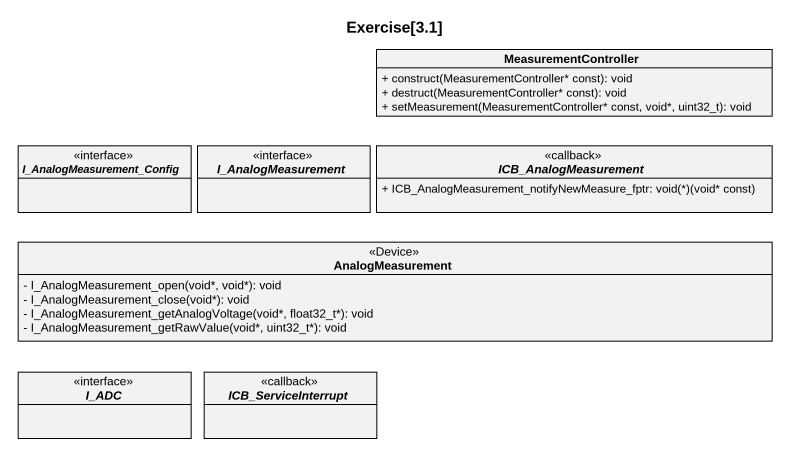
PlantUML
@startuml
title Exercise[3.1]
hide circle
hide empty members
skinparam classAttributeIconSize 0
class MeasurementController {
  + construct(MeasurementController* const): void
  + destruct(MeasurementController* const): void
  + setMeasurement(MeasurementController* const, void*, uint32_t): void
}
interface I_AnalogMeasurement_Config
interface I_AnalogMeasurement
interface ICB_AnalogMeasurement <<callback>> {
  {field} + ICB_AnalogMeasurement_notifyNewMeasure_fptr: void(*)(void* const)
}
class AnalogMeasurement <<Device>> {
  - I_AnalogMeasurement_open(void*, void*): void
  - I_AnalogMeasurement_close(void*): void
  - I_AnalogMeasurement_getAnalogVoltage(void*, float32_t*): void
  - I_AnalogMeasurement_getRawValue(void*, uint32_t*): void
}
interface I_ADC
interface ICB_ServiceInterrupt <<callback>>
@enduml
